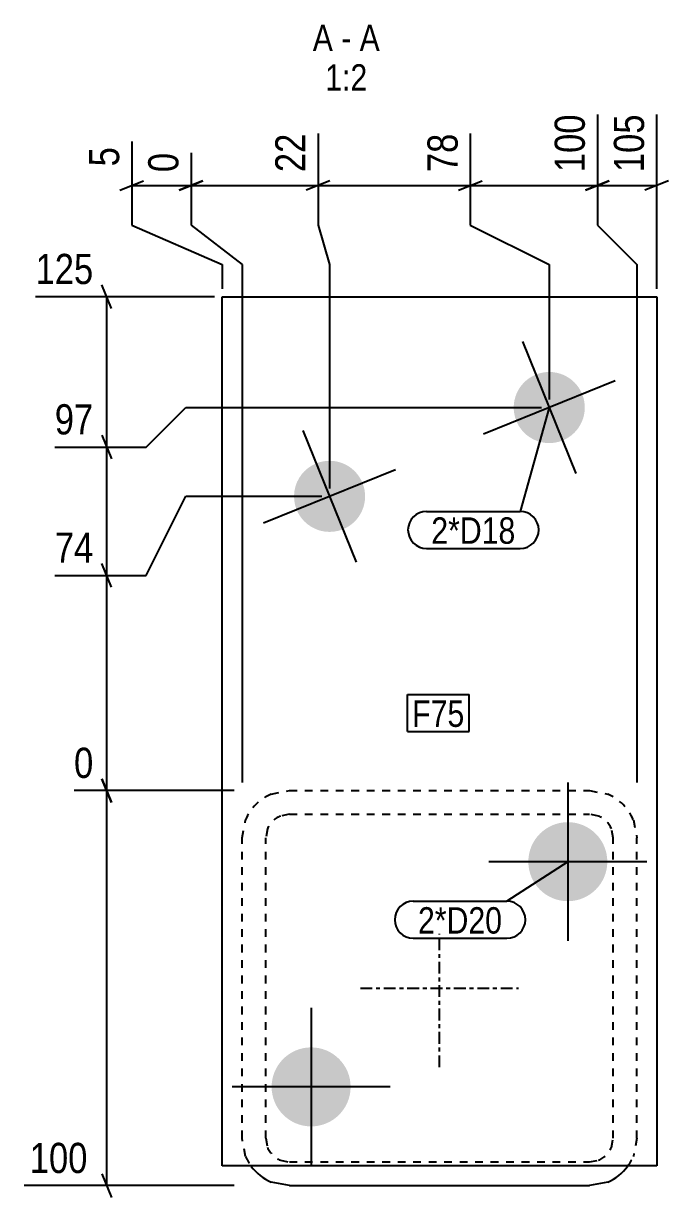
# Model space of a CAD drawing. Header units: millimetres. Extents: x 10 to 27817, y -3 to 621.
# Drawn here: x 11649.9 to 11813.3, y 4.8 to 301.9 of the extents above; entities that cross this region are included whole.
import ezdxf

# ---------------------------------------------------------------- set-up
doc = ezdxf.new("R2010")
doc.units = ezdxf.units.MM
doc.linetypes.add('DXK_LINE_DOT2', pattern=[3.9198, 1.9599, -1.9599])
doc.linetypes.add('DXK_LINE_DOT3', pattern=[5.9187, 2.979, -0.9799, 0.9799, -0.9799])
for name, color, linetype in [('MÅLSÆTNING', 7, 'Continuous'), ('STÅL', 7, 'Continuous'), ('TEKST', 7, 'Continuous')]:
    doc.layers.add(name, color=color, linetype=linetype)
doc.styles.add('Arial Narrow', font='ARIALN.TTF', dxfattribs={"height": 0.2})

msp = doc.modelspace()

# ---------------------------------------------------------------- hatches: boundary and pattern name
at = {"layer": 'STÅL', "linetype": 'Continuous'}
for points in [[(11786.43, 196.4, -1), (11779.69, 213.09, -1)], [(11730.8, 173.92, -1), (11724.06, 190.61, -1)], [(11797.76, 89.8, -1), (11777.76, 89.8, -1)], [(11732.76, 32.8, -1), (11712.76, 32.8, -1)]]:
    msp.add_hatch(color=96, dxfattribs=at).paths.add_polyline_path(points)

# ---------------------------------------------------------------- linework, layer by layer
at = {"layer": 'MÅLSÆTNING', "color": 7, "linetype": 'Continuous'}
for p, q in [((11795.26, 278.95), (11795.26, 250.92)), ((11795.26, 278.95), (11795.26, 250.92)), ((11810.26, 234.8), (11810.26, 278.95)), ((11724.52, 274.07), (11724.52, 250.92)), ((11724.52, 274.07), (11724.52, 250.92)), ((11763.06, 274.07), (11763.06, 250.92)), ((11763.06, 274.07), (11763.06, 250.92)), ((11677.35, 272.11), (11677.35, 250.92)), ((11692.35, 269.2), (11692.35, 250.92)), ((11692.35, 269.2), (11692.35, 250.92)), ((11674.35, 259.72), (11680.35, 262.12)), ((11695.35, 262.12), (11689.35, 259.72)), ((11727.52, 262.12), (11721.52, 259.72)), ((11727.52, 262.12), (11721.52, 259.72)), ((11760.06, 259.72), (11766.06, 262.12)), ((11760.06, 259.72), (11766.06, 262.12)), ((11792.26, 259.72), (11798.26, 262.12)), ((11813.26, 262.12), (11807.26, 259.72)), ((11677.35, 260.92), (11692.35, 260.92)), ((11692.35, 260.92), (11724.52, 260.92)), ((11724.52, 260.92), (11763.06, 260.92)), ((11763.06, 260.92), (11795.26, 260.92)), ((11795.26, 260.92), (11810.26, 260.92)), ((11677.35, 250.92), (11700.26, 240.92)), ((11692.35, 250.92), (11705.26, 240.92)), ((11692.35, 250.92), (11705.26, 240.92)), ((11724.52, 250.92), (11727.43, 240.92)), ((11724.52, 250.92), (11727.43, 240.92)), ((11763.06, 250.92), (11783.06, 240.92)), ((11763.06, 250.92), (11783.06, 240.92)), ((11795.26, 250.92), (11805.26, 240.92)), ((11795.26, 250.92), (11805.26, 240.92)), ((11700.26, 240.92), (11700.26, 234.8)), ((11705.26, 240.92), (11705.26, 109.8)), ((11705.26, 240.92), (11705.26, 109.8)), ((11727.43, 240.92), (11727.43, 184.27)), ((11727.43, 240.92), (11727.43, 184.27)), ((11783.06, 240.92), (11783.06, 206.74)), ((11783.06, 240.92), (11783.06, 206.74)), ((11805.26, 240.92), (11805.26, 109.8)), ((11805.26, 240.92), (11805.26, 109.8)), ((11672.2, 229.8), (11669.8, 235.8)), ((11698.26, 232.8), (11652.98, 232.8)), ((11671, 194.74), (11671, 232.8)), ((11681, 194.74), (11691, 204.74)), ((11681, 194.74), (11691, 204.74)), ((11691, 204.74), (11781.06, 204.74)), ((11691, 204.74), (11781.06, 204.74)), ((11669.8, 197.74), (11672.2, 191.74)), ((11669.8, 197.74), (11672.2, 191.74)), ((11657.85, 194.74), (11681, 194.74)), ((11657.85, 194.74), (11681, 194.74)), ((11671, 162.27), (11671, 194.74)), ((11681, 162.27), (11691, 182.27)), ((11681, 162.27), (11691, 182.27)), ((11691, 182.27), (11725.43, 182.27)), ((11691, 182.27), (11725.43, 182.27)), ((11672.2, 159.27), (11669.8, 165.27)), ((11672.2, 159.27), (11669.8, 165.27)), ((11657.85, 162.27), (11681, 162.27)), ((11657.85, 162.27), (11681, 162.27)), ((11671, 107.8), (11671, 162.27)), ((11672.2, 104.8), (11669.8, 110.8)), ((11703.26, 107.8), (11662.73, 107.8)), ((11703.26, 107.8), (11662.73, 107.8)), ((11671, 7.8), (11671, 107.8)), ((11669.8, 10.8), (11672.2, 4.8)), ((11703.26, 7.8), (11650.06, 7.8))]:
    msp.add_line(p, q, dxfattribs=at)
at = {"layer": 'STÅL', "color": 2, "linetype": 'Continuous'}
for p, q in [((11700.26, 12.8), (11700.26, 232.8)), ((11700.26, 232.8), (11810.26, 232.8)), ((11810.26, 232.8), (11810.26, 12.8)), ((11810.26, 12.8), (11700.26, 12.8)), ((11717.26, 7.8), (11712.67, 8.71)), ((11717.26, 7.8), (11793.26, 7.8)), ((11797.85, 8.71), (11793.26, 7.8))]:
    msp.add_line(p, q, dxfattribs=at)
at = {"layer": 'STÅL', "color": 96, "linetype": 'Continuous'}
for p, q in [((11776.32, 221.43), (11789.8, 188.05)), ((11799.75, 211.49), (11766.37, 198)), ((11720.68, 198.96), (11734.17, 165.58)), ((11744.12, 189.01), (11710.74, 175.52)), ((11787.76, 109.8), (11787.76, 69.8)), ((11807.76, 89.8), (11767.76, 89.8)), ((11722.76, 52.8), (11722.76, 12.8)), ((11742.76, 32.8), (11702.76, 32.8))]:
    msp.add_line(p, q, dxfattribs=at)
at = {"layer": 'STÅL', "color": 7, "linetype": 'DXK_LINE_DOT2'}
for p, q in [((11712.67, 106.89), (11717.26, 107.8)), ((11717.26, 107.8), (11793.26, 107.8)), ((11793.26, 107.8), (11797.85, 106.89)), ((11717.26, 101.8), (11714.97, 101.34)), ((11717.26, 101.8), (11793.26, 101.8)), ((11795.56, 101.34), (11793.26, 101.8)), ((11705.26, 95.8), (11706.18, 100.39)), ((11711.72, 98.1), (11711.26, 95.8)), ((11799.26, 95.8), (11798.81, 98.1)), ((11804.35, 100.39), (11805.26, 95.8)), ((11705.26, 19.8), (11705.26, 95.8)), ((11711.26, 19.8), (11711.26, 95.8)), ((11799.26, 19.8), (11799.26, 95.8)), ((11805.26, 19.8), (11805.26, 95.8)), ((11706.18, 15.21), (11705.26, 19.8)), ((11711.26, 19.8), (11711.72, 17.5)), ((11798.81, 17.5), (11799.26, 19.8)), ((11805.26, 19.8), (11804.35, 15.21)), ((11714.97, 14.26), (11717.26, 13.8)), ((11717.26, 13.8), (11793.26, 13.8)), ((11793.26, 13.8), (11795.56, 14.26))]:
    msp.add_line(p, q, dxfattribs=at)
at = {"layer": 'STÅL', "color": 7, "linetype": 'DXK_LINE_DOT3'}
for p, q in [((11755.26, 37.8), (11755.26, 77.8)), ((11735.26, 57.8), (11775.26, 57.8))]:
    msp.add_line(p, q, dxfattribs=at)
at = {"layer": 'STÅL', "color": 7, "linetype": 'DXK_LINE_DOT2'}
for centre, radius, start, end in [((11717.26, 95.8), 12, 112.5, 157.5), ((11793.26, 95.8), 12, 22.5, 67.5), ((11717.26, 95.8), 6, 112.5, 157.5), ((11793.26, 95.8), 6, 22.5, 67.5), ((11717.26, 19.8), 12, 202.5, 216.4486), ((11717.26, 19.8), 6, 202.5, 247.5), ((11793.26, 19.8), 6, 292.5, 337.5), ((11793.26, 19.8), 12, 323.5514, 337.5)]:
    msp.add_arc(centre, radius, start, end, dxfattribs=at)
at = {"layer": 'STÅL', "color": 2, "linetype": 'Continuous'}
for centre, start, end in [((11717.26, 19.8), 216.4486, 247.5), ((11793.26, 19.8), 292.5, 323.5514)]:
    msp.add_arc(centre, 12, start, end, dxfattribs=at)

# ---------------------------------------------------------------- wipeouts: each hides what was drawn before it
at = {"color": 0, "linetype": 'Continuous'}
for points, layer in [([(11675.75, 272.26), (11664.55, 272.26), (11664.55, 264.18), (11675.75, 264.18)], 'MÅLSÆTNING'), ([(11667.74, 9.4), (11667.74, 20.6), (11649.92, 20.6), (11649.92, 9.4)], 'MÅLSÆTNING'), ([(11728.29, 294.95), (11728.29, 301.95), (11723.17, 301.95), (11723.17, 294.95)], 'TEKST'), ([(11732.94, 294.95), (11732.94, 301.95), (11730.39, 301.95), (11730.39, 294.95)], 'TEKST'), ([(11740.15, 294.95), (11740.15, 301.95), (11735.04, 301.95), (11735.04, 294.95)], 'TEKST'), ([(11736.99, 284.95), (11736.99, 291.95), (11726.33, 291.95), (11726.33, 284.95)], 'TEKST')]:
    msp.add_wipeout(points, dxfattribs=at).dxf.layer = layer
at = {"color": 0}
for points in [[(11774.5, 170.27), (11774.5, 177.27), (11753.19, 177.27), (11753.19, 170.27)], [(11761.57, 123.92), (11761.57, 130.92), (11748.35, 130.92), (11748.35, 123.92)]]:
    msp.add_wipeout(points, dxfattribs=at).dxf.layer = 'TEKST'

# ---------------------------------------------------------------- next in the draw order: texts
at = {"layer": 'MÅLSÆTNING', "color": 3, "linetype": 'Continuous', "style": 'Arial Narrow'}
msp.add_text('5', height=7.64, rotation=90.0002, dxfattribs=at).set_placement((11674.15, 265.78))
msp.add_text('100', height=7.635, dxfattribs=at).set_placement((11651.52, 11))
at = {"layer": 'TEKST', "color": 3, "linetype": 'Continuous', "style": 'Arial Narrow'}
for s, height, p in [('A', 6.68, (11723.17, 294.95)), ('A', 6.68, (11735.04, 294.95)), ('-', 6.68, (11730.39, 294.95)), ('1:2', 6.681, (11726.33, 284.95))]:
    msp.add_text(s, height=height, dxfattribs=at).set_placement(p)

# ---------------------------------------------------------------- next in the draw order: wipeouts: each hides what was drawn before it
at = {"color": 0, "linetype": 'Continuous'}
for points in [[(11808.66, 280.55), (11797.46, 280.55), (11797.46, 262.72), (11808.66, 262.72)], [(11722.92, 275.67), (11711.72, 275.67), (11711.72, 262.72), (11722.92, 262.72)], [(11761.46, 275.67), (11750.26, 275.67), (11750.26, 262.72), (11761.46, 262.72)], [(11690.75, 270.8), (11679.55, 270.8), (11679.55, 262.72), (11690.75, 262.72)], [(11669.2, 234.4), (11669.2, 245.6), (11651.38, 245.6), (11651.38, 234.4)], [(11669.2, 196.34), (11669.2, 207.54), (11656.25, 207.54), (11656.25, 196.34)], [(11669.2, 163.87), (11669.2, 175.07), (11656.25, 175.07), (11656.25, 163.87)], [(11669.2, 109.4), (11669.2, 120.6), (11661.13, 120.6), (11661.13, 109.4)]]:
    msp.add_wipeout(points, dxfattribs=at).dxf.layer = 'MÅLSÆTNING'
at = {"color": 0}
for points in [[(11774.5, 170.27), (11774.5, 177.27), (11753.19, 177.27), (11753.19, 170.27)], [(11761.57, 123.92), (11761.57, 130.92), (11748.35, 130.92), (11748.35, 123.92)], [(11771.13, 71.6), (11771.13, 78.6), (11749.82, 78.6), (11749.82, 71.6)]]:
    msp.add_wipeout(points, dxfattribs=at).dxf.layer = 'TEKST'

# ---------------------------------------------------------------- next in the draw order: linework, layer by layer
at = {"layer": 'MÅLSÆTNING', "color": 7, "linetype": 'Continuous'}
for p, q in [((11689.35, 259.72), (11695.35, 262.12)), ((11798.26, 262.12), (11792.26, 259.72)), ((11669.8, 110.8), (11672.2, 104.8))]:
    msp.add_line(p, q, dxfattribs=at)
at = {"layer": 'TEKST', "color": 7, "linetype": 'Continuous'}
for p, q in [((11783.06, 204.74), (11775.7, 178.47)), ((11751.99, 178.47), (11775.7, 178.47)), ((11751.99, 169.07), (11775.7, 169.07)), ((11747.15, 132.12), (11762.77, 132.12)), ((11747.15, 122.72), (11747.15, 132.12)), ((11762.77, 122.72), (11762.77, 132.12)), ((11747.15, 122.72), (11762.77, 122.72))]:
    msp.add_line(p, q, dxfattribs=at)
for centre, start, end in [((11751.99, 173.77), 90, 270), ((11775.7, 173.77), 270, 90)]:
    msp.add_arc(centre, 4.7, start, end, dxfattribs=at)

# ---------------------------------------------------------------- next in the draw order: texts
at = {"layer": 'MÅLSÆTNING', "color": 3, "linetype": 'Continuous', "style": 'Arial Narrow'}
for s, height, p in [('105', 7.635, (11807.06, 264.32)), ('22', 7.635, (11721.32, 264.32)), ('78', 7.635, (11759.86, 264.32)), ('0', 7.64, (11689.15, 264.32))]:
    msp.add_text(s, height=height, rotation=90.0002, dxfattribs=at).set_placement(p)
for s, height, p in [('125', 7.635, (11652.98, 236)), ('97', 7.635, (11657.85, 197.94)), ('74', 7.635, (11657.85, 165.47)), ('0', 7.64, (11662.73, 111))]:
    msp.add_text(s, height=height, dxfattribs=at).set_placement(p)
at = {"layer": 'TEKST', "color": 3, "style": 'Arial Narrow'}
for s, p in [('2*D18', (11753.19, 170.27)), ('F75', (11748.35, 123.92))]:
    msp.add_text(s, height=6.681, dxfattribs=at).set_placement(p)

# ---------------------------------------------------------------- next in the draw order: wipeouts: each hides what was drawn before it
at = {"color": 0}
msp.add_wipeout([(11771.13, 71.6), (11771.13, 78.6), (11749.82, 78.6), (11749.82, 71.6)], dxfattribs=at).dxf.layer = 'TEKST'

# ---------------------------------------------------------------- next in the draw order: linework, layer by layer
at = {"layer": 'TEKST', "color": 7, "linetype": 'Continuous'}
for p, q in [((11787.76, 89.8), (11772.33, 79.8)), ((11748.62, 79.8), (11772.33, 79.8)), ((11748.62, 70.4), (11772.33, 70.4))]:
    msp.add_line(p, q, dxfattribs=at)
for centre, start, end in [((11748.62, 75.1), 90, 270), ((11772.33, 75.1), 270, 90)]:
    msp.add_arc(centre, 4.7, start, end, dxfattribs=at)

# ---------------------------------------------------------------- next in the draw order: texts
at = {"layer": 'TEKST', "color": 3, "style": 'Arial Narrow'}
msp.add_text('2*D20', height=6.681, dxfattribs=at).set_placement((11749.82, 71.6))

# ---------------------------------------------------------------- next in the draw order: wipeouts: each hides what was drawn before it
at = {"color": 0, "linetype": 'Continuous'}
msp.add_wipeout([(11793.66, 280.55), (11782.46, 280.55), (11782.46, 262.72), (11793.66, 262.72)], dxfattribs=at).dxf.layer = 'MÅLSÆTNING'

# ---------------------------------------------------------------- next in the draw order: texts
at = {"layer": 'MÅLSÆTNING', "color": 3, "linetype": 'Continuous', "style": 'Arial Narrow'}
msp.add_text('100', height=7.635, rotation=90.0002, dxfattribs=at).set_placement((11792.06, 264.32))

doc.saveas('drawing.dxf')
